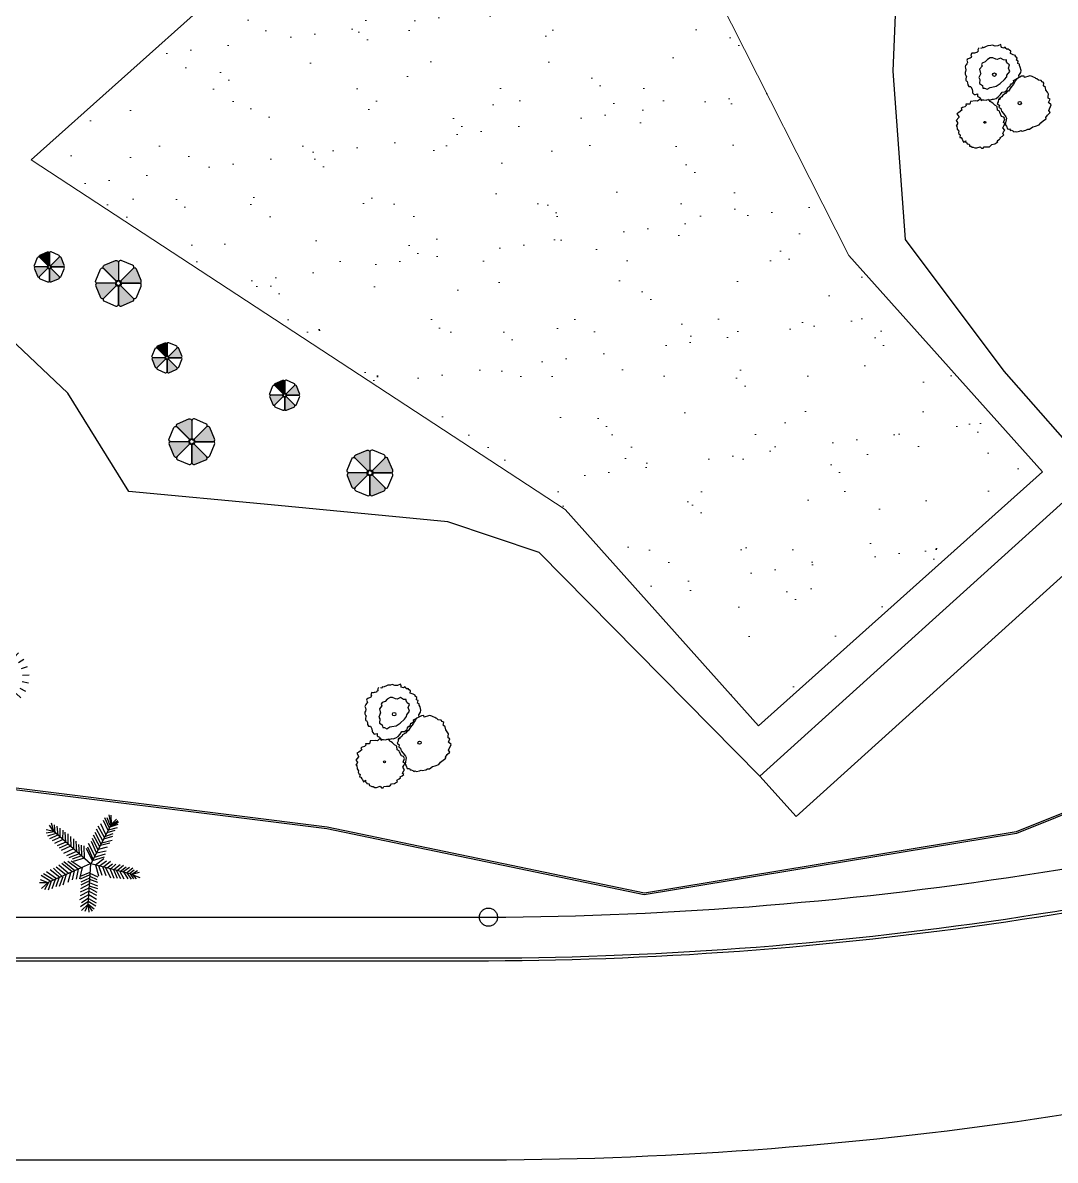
# Model space of a CAD drawing. Header units: millimetres. Extents: x 185 to 501, y 106 to 528.
# Drawn here: x 374.8 to 431.7, y 125.3 to 188 of the extents above; entities that cross this region are included whole.
import ezdxf

# ---------------------------------------------------------------- set-up
doc = ezdxf.new("R2010")
doc.units = ezdxf.units.MM
doc.linetypes.add('PHANTOM2', pattern=[31.75, 15.875, -3.175, 3.175, -3.175, 3.175, -3.175])
for name, color, linetype in [('aceras', 7, 'Continuous'), ('arboles', 84, 'Continuous'), ('cerca', 50, 'Continuous'), ('linprop', 7, 'PHANTOM2'), ('pavimento', 252, 'Continuous'), ('SITE_FURNISHINGS', 230, 'Continuous')]:
    doc.layers.add(name, color=color, linetype=linetype)
doc.layers.add('Paredes', color=141, linetype='Continuous', lineweight=9)
doc.styles.add('ATTR', font='romans.shx', dxfattribs={"width": 0.8, "height": 0.7})

# ---------------------------------------------------------------- blocks, each defined once
blk = doc.blocks.new('CLUMP1')
for p, q in [((711.55, 2187.775), (620.75, 2345.025)), ((885.4, 2257.375), (837.825, 2434.925)), ((1070.75, 2465.6), (1070.75, 2285.6)), ((1256.1, 2257.375), (1303.7, 2434.925)), ((1429.95, 2187.775), (1520.75, 2345.025)), ((448.45, 1924.875), (291.325, 2015.6)), ((562.975, 2073.4), (434.35, 2202)), ((1578.55, 2073.4), (1707.15, 2202)), ((1693.05, 1924.875), (1850.175, 2015.6)), ((374.4, 1752.2), (201.425, 1798.55)), ((1767.1, 1752.2), (1940.075, 1798.55)), ((-577.925, 1027.55), (-729.25, 1289.65)), ((-288.2, 1143.575), (-367.475, 1439.5)), ((20.75, 1490.6), (20.75, 1190.6)), ((170.75, 1565.6), (350.75, 1565.6)), ((329.7, 1143.575), (408.975, 1439.5)), ((619.425, 1027.55), (770.75, 1289.65)), ((1767.1, 1379.025), (1940.075, 1332.675)), ((1970.75, 1565.6), (1790.75, 1565.6)), ((-2708.2, 820.15), (-2829.25, 1029.825)), ((-2476.4, 912.975), (-2539.825, 1149.725)), ((-2229.25, 1190.6), (-2229.25, 950.6)), ((-1982.1, 912.975), (-1918.65, 1149.725)), ((-1750.3, 820.15), (-1629.25, 1029.825)), ((-825.575, 836.925), (-1039.9, 1051.275)), ((867.075, 836.925), (1081.4, 1051.275)), ((1578.55, 1057.825), (1707.15, 929.2)), ((1693.05, 1206.325), (1850.175, 1115.6)), ((-2906.3, 667.65), (-3077.775, 839.125)), ((-1552.2, 667.65), (-1380.725, 839.125)), ((-1016.4, 589.4), (-1278.3, 740.6)), ((1057.9, 589.4), (1319.8, 740.6)), ((1429.95, 943.45), (1520.75, 786.175)), ((-3058.975, 469.65), (-3268.475, 590.6)), ((-1139.825, 301.575), (-1428.125, 378.825)), ((1181.325, 301.575), (1469.625, 378.825)), ((-3157.725, 239.375), (-3388.35, 301.175)), ((-3429.25, -9.4), (-3189.25, -9.4)), ((-3157.725, -258.175), (-3388.35, -319.975)), ((-1479.25, -9.4), (-1179.25, -9.4)), ((1520.75, -9.4), (1220.75, -9.4)), ((-3058.975, -488.45), (-3268.475, -609.4)), ((-1139.825, -320.375), (-1428.125, -397.625)), ((-1016.4, -608.2), (-1278.3, -759.4)), ((1057.9, -608.2), (1319.8, -759.4)), ((1181.325, -320.375), (1469.625, -397.625)), ((-2906.3, -686.45), (-3077.775, -857.925)), ((-2708.2, -838.95), (-2829.25, -1048.625)), ((-2476.4, -931.775), (-2539.825, -1168.5)), ((-1982.1, -931.775), (-1918.65, -1168.5)), ((-1750.3, -838.95), (-1629.25, -1048.625)), ((-1552.2, -686.45), (-1380.725, -857.925)), ((-825.575, -855.725), (-1039.9, -1070.05)), ((867.075, -855.725), (1081.4, -1070.05)), ((-2229.25, -1209.4), (-2229.25, -969.4)), ((-577.925, -1046.35), (-729.25, -1308.425)), ((-288.2, -1162.375), (-367.475, -1458.275)), ((20.75, -1509.4), (20.75, -1209.4)), ((329.7, -1162.375), (408.975, -1458.275)), ((619.425, -1046.35), (770.75, -1308.425))]:
    blk.add_line(p, q)
for points in [[(1058.3, 1571.25), (1046.85, 1541.9), (1086.9, 1556.575)], [(0, 0), (-19.075, -48.9), (47.675, -24.45)], [(-2245.85, -1.875), (-2261.1, -41), (-2207.725, -21.425)]]:
    blk.add_lwpolyline(points, close=True)
at = {"style": 'ATTR', "width": 0.8, "flags": 9}
blk.add_attdef('ESTCODE', (0, 0), '', height=108, dxfattribs=at)

msp = doc.modelspace()

# ---------------------------------------------------------------- hatches: boundary and pattern name
h = msp.add_hatch(color=256)
edge = h.paths.add_edge_path()
edge.add_arc((376.37, 174.576), 0.0448, 135, 270)
edge.add_line((376.37, 174.531), (377.02, 174.531))
edge.add_arc((377.02, 174.603), 0.0723, 270, 382.5)
edge.add_line((377.086, 174.631), (376.916, 175.043))
edge.add_arc((376.849, 175.016), 0.0723, 22.5, 135)
edge.add_line((376.798, 175.067), (376.339, 174.608))
edge = h.paths.add_edge_path()
edge.add_arc((376.307, 174.423), 0.0448, 45, 180)
edge.add_line((376.262, 174.423), (376.262, 173.773))
edge.add_arc((376.334, 173.773), 0.0723, 180, 292.5)
edge.add_line((376.362, 173.706), (376.774, 173.877))
edge.add_arc((376.747, 173.944), 0.0723, 292.5, 405)
edge.add_line((376.798, 173.995), (376.339, 174.454))
edge = h.paths.add_edge_path()
edge.add_arc((375.675, 174.046), 0.0723, 202.5, 315)
edge.add_line((375.726, 173.995), (376.185, 174.454))
edge.add_arc((376.154, 174.486), 0.0448, 315, 450)
edge.add_line((376.154, 174.531), (375.504, 174.531))
edge.add_arc((375.504, 174.459), 0.0723, 90, 202.5)
edge.add_line((375.438, 174.431), (375.608, 174.019))
for color, points in [(256, [(376.257, 175.289, 0.534511), (376.157, 175.355), (375.745, 175.185, 0.475071), (375.713, 175.077, -0.059116), (375.726, 175.067), (376.185, 174.608, -0.187719), (376.257, 174.639, 0.000562), (376.257, 174.639)]), (5, [(380.066, 174.781, 0.534511), (379.914, 174.883), (379.287, 174.623, 0.475071), (379.238, 174.46, -0.059116), (379.259, 174.444), (379.957, 173.746, -0.187719), (380.066, 173.794, 0.000562), (380.066, 173.794)]), (256, [(382.746, 170.28, 0.534511), (382.646, 170.347), (382.234, 170.176, 0.475071), (382.202, 170.069, -0.059116), (382.215, 170.058), (382.674, 169.599, -0.187719), (382.746, 169.631, 0.000562), (382.746, 169.631)]), (256, [(389.235, 168.218, 0.534511), (389.135, 168.285), (388.722, 168.114, 0.475071), (388.69, 168.007, -0.059116), (388.704, 167.996), (389.163, 167.537, -0.187719), (389.235, 167.568, 0.000562), (389.235, 167.568)]), (230, [(384.111, 166.046, 0.534511), (383.959, 166.148), (383.333, 165.888, 0.475071), (383.284, 165.725, -0.059116), (383.304, 165.709), (384.002, 165.011, -0.187719), (384.111, 165.059, 0.000562), (384.111, 165.059)]), (230, [(393.934, 164.329, 0.534511), (393.782, 164.431), (393.155, 164.171, 0.475071), (393.107, 164.008, -0.059116), (393.127, 163.992), (393.825, 163.294, -0.187719), (393.934, 163.342, 0.000562), (393.934, 163.342)])]:
    msp.add_hatch(color=color).paths.add_polyline_path(points)
h = msp.add_hatch(color=5)
edge = h.paths.add_edge_path()
edge.add_arc((380.238, 173.698), 0.0682, 135, 270)
edge.add_line((380.238, 173.629), (381.225, 173.629))
edge.add_arc((381.225, 173.739), 0.11, 270, 382.5)
edge.add_line((381.326, 173.781), (381.067, 174.408))
edge.add_arc((380.965, 174.366), 0.11, 22.5, 135)
edge.add_line((380.887, 174.444), (380.189, 173.746))
edge = h.paths.add_edge_path()
edge.add_arc((380.141, 173.465), 0.0682, 45, 180)
edge.add_line((380.073, 173.465), (380.073, 172.478))
edge.add_arc((380.183, 172.478), 0.11, 180, 292.5)
edge.add_line((380.225, 172.376), (380.852, 172.636))
edge.add_arc((380.81, 172.737), 0.11, 292.5, 405)
edge.add_line((380.887, 172.815), (380.189, 173.513))
edge = h.paths.add_edge_path()
edge.add_arc((379.181, 172.893), 0.11, 202.5, 315)
edge.add_line((379.259, 172.815), (379.957, 173.513))
edge.add_arc((379.909, 173.561), 0.0682, 315, 450)
edge.add_line((379.909, 173.629), (378.921, 173.629))
edge.add_arc((378.921, 173.52), 0.11, 90, 202.5)
edge.add_line((378.82, 173.477), (379.079, 172.851))
h = msp.add_hatch(color=256)
edge = h.paths.add_edge_path()
edge.add_arc((382.859, 169.567), 0.0448, 135, 270)
edge.add_line((382.859, 169.523), (383.508, 169.523))
edge.add_arc((383.508, 169.595), 0.0723, 270, 382.5)
edge.add_line((383.575, 169.623), (383.404, 170.035))
edge.add_arc((383.338, 170.007), 0.0723, 22.5, 135)
edge.add_line((383.286, 170.058), (382.827, 169.599))
edge = h.paths.add_edge_path()
edge.add_arc((382.796, 169.414), 0.0448, 45, 180)
edge.add_line((382.751, 169.414), (382.751, 168.765))
edge.add_arc((382.823, 168.765), 0.0723, 180, 292.5)
edge.add_line((382.851, 168.698), (383.263, 168.869))
edge.add_arc((383.235, 168.936), 0.0723, 292.5, 405)
edge.add_line((383.286, 168.987), (382.827, 169.446))
edge = h.paths.add_edge_path()
edge.add_arc((382.164, 169.038), 0.0723, 202.5, 315)
edge.add_line((382.215, 168.987), (382.674, 169.446))
edge.add_arc((382.642, 169.478), 0.0448, 315, 450)
edge.add_line((382.642, 169.523), (381.993, 169.523))
edge.add_arc((381.993, 169.45), 0.0723, 90, 202.5)
edge.add_line((381.926, 169.423), (382.097, 169.01))
h = msp.add_hatch(color=256)
edge = h.paths.add_edge_path()
edge.add_arc((389.348, 167.505), 0.0448, 135, 270)
edge.add_line((389.348, 167.46), (389.997, 167.46))
edge.add_arc((389.997, 167.533), 0.0723, 270, 382.5)
edge.add_line((390.064, 167.56), (389.893, 167.973))
edge.add_arc((389.826, 167.945), 0.0723, 22.5, 135)
edge.add_line((389.775, 167.996), (389.316, 167.537))
edge = h.paths.add_edge_path()
edge.add_arc((389.284, 167.352), 0.0448, 45, 180)
edge.add_line((389.239, 167.352), (389.239, 166.703))
edge.add_arc((389.312, 166.703), 0.0723, 180, 292.5)
edge.add_line((389.339, 166.636), (389.752, 166.807))
edge.add_arc((389.724, 166.873), 0.0723, 292.5, 405)
edge.add_line((389.775, 166.924), (389.316, 167.384))
edge = h.paths.add_edge_path()
edge.add_arc((388.653, 166.976), 0.0723, 202.5, 315)
edge.add_line((388.704, 166.924), (389.163, 167.384))
edge.add_arc((389.131, 167.415), 0.0448, 315, 450)
edge.add_line((389.131, 167.46), (388.482, 167.46))
edge.add_arc((388.482, 167.388), 0.0723, 90, 202.5)
edge.add_line((388.415, 167.36), (388.586, 166.948))
h = msp.add_hatch(color=230)
edge = h.paths.add_edge_path()
edge.add_arc((384.283, 164.963), 0.0682, 135, 270)
edge.add_line((384.283, 164.894), (385.27, 164.894))
edge.add_arc((385.27, 165.004), 0.11, 270, 382.5)
edge.add_line((385.372, 165.046), (385.112, 165.673))
edge.add_arc((385.011, 165.631), 0.11, 22.5, 135)
edge.add_line((384.933, 165.709), (384.235, 165.011))
edge = h.paths.add_edge_path()
edge.add_arc((384.187, 164.73), 0.0682, 45, 180)
edge.add_line((384.118, 164.73), (384.118, 163.743))
edge.add_arc((384.228, 163.743), 0.11, 180, 292.5)
edge.add_line((384.27, 163.641), (384.897, 163.901))
edge.add_arc((384.855, 164.002), 0.11, 292.5, 405)
edge.add_line((384.933, 164.08), (384.235, 164.778))
edge = h.paths.add_edge_path()
edge.add_arc((383.226, 164.158), 0.11, 202.5, 315)
edge.add_line((383.304, 164.08), (384.002, 164.778))
edge.add_arc((383.954, 164.826), 0.0682, 315, 450)
edge.add_line((383.954, 164.894), (382.967, 164.894))
edge.add_arc((382.967, 164.785), 0.11, 90, 202.5)
edge.add_line((382.865, 164.742), (383.125, 164.116))
h = msp.add_hatch(color=230)
edge = h.paths.add_edge_path()
edge.add_arc((394.106, 163.246), 0.0682, 135, 270)
edge.add_line((394.106, 163.177), (395.093, 163.177))
edge.add_arc((395.093, 163.287), 0.11, 270, 382.5)
edge.add_line((395.195, 163.329), (394.935, 163.956))
edge.add_arc((394.833, 163.914), 0.11, 22.5, 135)
edge.add_line((394.756, 163.992), (394.058, 163.294))
edge = h.paths.add_edge_path()
edge.add_arc((394.009, 163.013), 0.0682, 45, 180)
edge.add_line((393.941, 163.013), (393.941, 162.026))
edge.add_arc((394.051, 162.026), 0.11, 180, 292.5)
edge.add_line((394.093, 161.924), (394.72, 162.184))
edge.add_arc((394.678, 162.285), 0.11, 292.5, 405)
edge.add_line((394.756, 162.363), (394.058, 163.061))
edge = h.paths.add_edge_path()
edge.add_arc((393.049, 162.441), 0.11, 202.5, 315)
edge.add_line((393.127, 162.363), (393.825, 163.061))
edge.add_arc((393.777, 163.109), 0.0682, 315, 450)
edge.add_line((393.777, 163.177), (392.79, 163.177))
edge.add_arc((392.79, 163.067), 0.11, 90, 202.5)
edge.add_line((392.688, 163.025), (392.948, 162.399))
at = {"layer": 'Paredes'}
h = msp.add_hatch(dxfattribs=at)
h.set_pattern_fill('AR-SAND', color=256, scale=0.1, style=0)
h.set_pattern_definition([(37.5, (-1937.9465, 84.6386), (-0.160003, 4.8941324), [0, -3.8608, 0, -4.318, 0, -4.1275]), (7.5, (-1937.9465, 84.6386), (4.495233, 7.168251), [0, -2.0828, 0, -3.4798, 0, -1.3335]), (327.5, (-1941.0707, 84.6386), (7.909924, 0.014372), [0, -1.27, 0, -4.572, 0, -5.969]), (317.5, (-1941.071, 84.6386), (7.635565, 2.229293), [0, -0.635, 0, -2.9972, 0, -3.429])])
h.paths.add_polyline_path([(404.703, 161.158), (415.372, 149.235), (431.021, 163.238), (420.352, 175.161), (404.451, 206.557), (375.26, 180.437)])

# ---------------------------------------------------------------- linework, layer by layer
at = {"layer": 'aceras'}
for p, q in [((415.435, 146.464), (433.879, 163.125)), ((417.446, 144.238), (435.89, 160.899)), ((417.446, 144.238), (435.89, 160.899)), ((415.435, 146.464), (417.446, 144.238))]:
    msp.add_line(p, q, dxfattribs=at)
for points in [[(359.006, 138.686), (400.473, 138.686, 0.077072), (460.859, 148.303), (388.599, 311.752)], [(359.006, 138.686), (400.473, 138.686, 0.077072), (460.859, 148.303), (388.599, 311.752)], [(361.939, 136.286), (400.476, 136.286, 0.073569), (458.689, 145.14, 0.515025), (461.377, 151.212), (391.564, 309.126)], [(361.939, 136.286), (400.476, 136.286, 0.073569), (458.689, 145.14, 0.515025), (461.377, 151.212), (391.564, 309.126)], [(361.944, 136.436), (400.476, 136.436, 0.073578), (458.652, 145.286, 0.516303), (461.244, 151.143), (391.432, 309.053)], [(361.944, 136.436), (400.476, 136.436, 0.073578), (458.652, 145.286, 0.516303), (461.244, 151.143), (391.432, 309.053)], [(501.237, 151.013, -0.042008), (461.917, 134.625, -0.073596), (400.498, 125.286), (353.621, 125.286)], [(501.237, 151.013, -0.042008), (461.917, 134.625, -0.073596), (400.498, 125.286), (353.621, 125.286)]]:
    msp.add_lwpolyline(points, format="xyb", dxfattribs=at)
at = {"layer": 'arboles', "linetype": 'Continuous'}
for p, q in [((427.115, 186.298), (427.081, 186.195)), ((427.129, 186.321), (427.115, 186.298)), ((427.212, 186.313), (427.129, 186.321)), ((427.274, 186.321), (427.212, 186.313)), ((427.329, 186.328), (427.274, 186.321)), ((427.391, 186.343), (427.329, 186.328)), ((427.405, 186.358), (427.391, 186.343)), ((427.481, 186.432), (427.405, 186.358)), ((427.488, 186.565), (427.46, 186.499)), ((427.46, 186.499), (427.481, 186.432)), ((427.529, 186.61), (427.488, 186.565)), ((427.688, 186.565), (427.626, 186.595)), ((427.626, 186.595), (427.626, 186.595)), ((427.716, 186.647), (427.688, 186.565)), ((427.771, 186.617), (427.716, 186.647)), ((427.916, 186.684), (427.771, 186.617)), ((428.019, 186.728), (427.916, 186.684)), ((428.178, 186.736), (428.019, 186.728)), ((428.267, 186.765), (428.178, 186.736)), ((428.412, 186.706), (428.267, 186.765)), ((428.564, 186.714), (428.412, 186.706)), ((428.723, 186.788), (428.564, 186.714)), ((428.75, 186.691), (428.723, 186.788)), ((428.764, 186.625), (428.75, 186.691)), ((428.888, 186.595), (428.764, 186.625)), ((428.971, 186.639), (428.888, 186.595)), ((429.019, 186.573), (428.971, 186.639)), ((429.081, 186.521), (429.019, 186.573)), ((429.137, 186.55), (429.081, 186.521)), ((429.206, 186.484), (429.137, 186.55)), ((429.281, 186.424), (429.206, 186.484)), ((429.254, 186.298), (429.281, 186.424)), ((429.413, 186.232), (429.254, 186.298)), ((426.784, 185.631), (426.764, 185.557)), ((426.819, 185.668), (426.784, 185.631)), ((426.846, 185.72), (426.819, 185.668)), ((426.874, 185.965), (426.846, 185.913)), ((426.846, 185.913), (426.867, 185.876)), ((426.895, 185.794), (426.846, 185.72)), ((426.867, 185.876), (426.895, 185.794)), ((426.922, 186.002), (426.874, 185.965)), ((427.046, 186.046), (426.922, 186.002)), ((427.088, 186.076), (427.046, 186.046)), ((427.081, 186.195), (427.115, 186.143)), ((427.115, 186.143), (427.088, 186.076)), ((427.706, 185.771), (427.66, 185.693)), ((427.66, 185.693), (427.697, 185.595)), ((427.87, 185.84), (427.706, 185.771)), ((427.988, 185.957), (427.87, 185.84)), ((428.143, 186.055), (427.988, 185.957)), ((428.28, 186.055), (428.143, 186.055)), ((428.444, 185.977), (428.28, 186.055)), ((428.535, 185.967), (428.444, 185.977)), ((428.717, 186.045), (428.535, 185.967)), ((428.881, 185.947), (428.717, 186.045)), ((428.963, 185.937), (428.881, 185.947)), ((429.036, 185.947), (428.963, 185.937)), ((429.091, 185.751), (429.027, 185.879)), ((429.045, 185.82), (429.036, 185.947)), ((429.209, 185.673), (429.091, 185.751)), ((429.145, 185.497), (429.209, 185.673)), ((429.53, 186.187), (429.413, 186.232)), ((429.53, 186.12), (429.53, 186.187)), ((429.62, 186.054), (429.53, 186.12)), ((429.599, 185.92), (429.62, 186.054)), ((429.689, 185.883), (429.599, 185.92)), ((429.661, 185.75), (429.689, 185.883)), ((429.751, 185.713), (429.661, 185.75)), ((429.751, 185.631), (429.751, 185.713)), ((429.799, 185.535), (429.751, 185.631)), ((426.764, 185.246), (426.757, 185.157)), ((426.757, 185.157), (426.798, 185.075)), ((426.764, 185.557), (426.784, 185.49)), ((426.784, 185.305), (426.764, 185.246)), ((426.784, 185.49), (426.805, 185.394)), ((426.805, 185.394), (426.784, 185.305)), ((426.812, 184.993), (426.791, 184.905)), ((426.798, 185.075), (426.826, 185.045)), ((426.826, 185.045), (426.812, 184.993)), ((427.624, 185.203), (427.524, 184.978)), ((427.697, 185.595), (427.56, 185.428)), ((427.56, 185.428), (427.597, 185.272)), ((427.597, 185.272), (427.624, 185.203)), ((428.936, 184.861), (429.054, 185.007)), ((429.054, 185.007), (429.063, 185.105)), ((429.063, 185.105), (429.218, 185.301)), ((429.218, 185.301), (429.145, 185.497)), ((429.551, 184.882), (429.744, 184.986)), ((429.875, 185.045), (429.654, 184.927)), ((429.73, 185.09), (429.826, 185.246)), ((429.744, 184.986), (429.73, 185.09)), ((429.847, 185.357), (429.799, 185.535)), ((429.826, 185.246), (429.847, 185.357)), ((430.006, 185.053), (429.875, 185.045)), ((430.033, 184.971), (430.006, 185.053)), ((430.268, 185.038), (430.033, 184.971)), ((430.33, 185.068), (430.268, 185.038)), ((430.392, 185.038), (430.33, 185.068)), ((430.454, 185.023), (430.392, 185.038)), ((430.53, 184.986), (430.454, 185.023)), ((430.62, 184.956), (430.53, 184.986)), ((426.791, 184.905), (426.798, 184.83)), ((426.798, 184.83), (426.819, 184.786)), ((426.819, 184.786), (426.846, 184.778)), ((426.846, 184.778), (426.867, 184.749)), ((426.867, 184.749), (426.895, 184.682)), ((426.895, 184.682), (426.908, 184.563)), ((426.908, 184.563), (426.964, 184.482)), ((426.964, 184.482), (427.053, 184.482)), ((427.053, 184.482), (427.074, 184.467)), ((427.074, 184.467), (427.15, 184.326)), ((427.524, 184.978), (427.578, 184.87)), ((427.578, 184.87), (427.56, 184.635)), ((427.56, 184.635), (427.715, 184.537)), ((427.715, 184.537), (427.742, 184.391)), ((427.742, 184.391), (427.833, 184.391)), ((427.833, 184.391), (427.97, 184.322)), ((427.97, 184.322), (428.134, 184.43)), ((428.134, 184.43), (428.234, 184.449)), ((428.234, 184.449), (428.48, 184.498)), ((428.48, 184.498), (428.699, 184.645)), ((428.699, 184.645), (428.936, 184.861)), ((429.081, 184.289), (429.102, 184.378)), ((429.102, 184.378), (429.178, 184.467)), ((429.275, 184.415), (429.15, 184.222)), ((429.178, 184.467), (429.233, 184.482)), ((429.233, 184.482), (429.268, 184.571)), ((429.268, 184.571), (429.295, 184.63)), ((429.419, 184.601), (429.275, 184.415)), ((429.295, 184.63), (429.337, 184.63)), ((429.337, 184.63), (429.454, 184.734)), ((429.495, 184.727), (429.419, 184.601)), ((429.433, 184.816), (429.551, 184.882)), ((429.454, 184.734), (429.433, 184.816)), ((429.523, 184.793), (429.495, 184.727)), ((429.613, 184.905), (429.523, 184.793)), ((429.654, 184.927), (429.613, 184.905)), ((430.661, 184.912), (430.62, 184.956)), ((430.716, 184.897), (430.661, 184.912)), ((430.799, 184.823), (430.716, 184.897)), ((430.958, 184.801), (430.799, 184.823)), ((431.013, 184.727), (430.958, 184.801)), ((431.054, 184.712), (431.013, 184.727)), ((431.103, 184.667), (431.054, 184.712)), ((431.082, 184.519), (431.103, 184.667)), ((431.192, 184.43), (431.082, 184.519)), ((431.213, 184.267), (431.192, 184.43)), ((427.15, 184.326), (427.157, 184.193)), ((427.157, 184.193), (427.171, 184.133)), ((427.171, 184.133), (427.26, 184.037)), ((427.26, 184.037), (427.336, 184.044)), ((427.336, 184.044), (427.433, 184.067)), ((427.433, 184.067), (427.433, 183.941)), ((427.433, 183.941), (427.488, 183.904)), ((427.488, 183.904), (427.571, 183.866)), ((427.584, 183.792), (427.509, 183.726)), ((427.571, 183.866), (427.653, 183.703)), ((427.667, 183.74), (427.584, 183.792)), ((427.653, 183.703), (427.716, 183.74)), ((427.716, 183.74), (427.791, 183.74)), ((427.791, 183.74), (427.916, 183.718)), ((427.916, 183.718), (427.991, 183.755)), ((427.991, 183.755), (428.081, 183.733)), ((428.136, 183.644), (428.054, 183.778)), ((428.081, 183.733), (428.261, 183.785)), ((428.261, 183.785), (428.323, 183.77)), ((428.323, 183.77), (428.467, 183.822)), ((428.467, 183.822), (428.585, 183.904)), ((428.585, 183.904), (428.702, 184.03)), ((428.592, 183.77), (428.585, 183.637)), ((428.702, 183.822), (428.592, 183.77)), ((428.681, 183.829), (428.619, 183.755)), ((428.619, 183.755), (428.702, 183.822)), ((428.792, 183.911), (428.681, 183.829)), ((428.702, 184.03), (428.799, 184.17)), ((428.84, 183.993), (428.792, 183.911)), ((428.799, 184.17), (428.943, 184.185)), ((428.992, 184.089), (428.84, 183.993)), ((428.943, 184.185), (429.081, 184.289)), ((429.102, 184.222), (428.992, 184.089)), ((429.15, 184.222), (429.102, 184.222)), ((431.296, 184.156), (431.213, 184.267)), ((431.365, 184.059), (431.296, 184.156)), ((431.344, 183.926), (431.365, 184.059)), ((431.344, 183.837), (431.344, 183.926)), ((431.448, 183.778), (431.344, 183.837)), ((431.365, 183.6), (431.448, 183.778)), ((426.584, 183.177), (426.419, 183.036)), ((426.612, 183.318), (426.543, 183.273)), ((426.543, 183.273), (426.584, 183.177)), ((426.736, 183.355), (426.612, 183.318)), ((426.812, 183.422), (426.736, 183.355)), ((426.853, 183.503), (426.798, 183.496)), ((426.798, 183.496), (426.812, 183.422)), ((426.929, 183.496), (426.853, 183.503)), ((427.012, 183.503), (426.929, 183.496)), ((427.053, 183.659), (427.012, 183.503)), ((427.336, 183.681), (427.053, 183.659)), ((427.446, 183.666), (427.336, 183.681)), ((427.509, 183.726), (427.446, 183.666)), ((428.198, 183.614), (428.136, 183.644)), ((428.288, 183.563), (428.198, 183.614)), ((428.392, 183.451), (428.288, 183.563)), ((428.523, 183.37), (428.392, 183.451)), ((428.543, 183.17), (428.523, 183.37)), ((428.585, 183.637), (428.53, 183.533)), ((428.53, 183.533), (428.654, 183.436)), ((428.647, 183.118), (428.543, 183.17)), ((428.654, 183.436), (428.626, 183.34)), ((428.626, 183.34), (428.723, 183.259)), ((428.668, 183.036), (428.647, 183.118)), ((428.723, 183.259), (428.757, 183.11)), ((428.757, 183.11), (428.874, 182.984)), ((431.51, 183.466), (431.365, 183.6)), ((431.372, 183.155), (431.51, 183.466)), ((431.448, 183.036), (431.372, 183.155)), ((426.412, 182.777), (426.26, 182.599)), ((426.26, 182.599), (426.343, 182.487)), ((426.419, 183.036), (426.308, 182.977)), ((426.308, 182.977), (426.412, 182.821)), ((426.343, 182.487), (426.336, 182.428)), ((426.412, 182.821), (426.412, 182.777)), ((428.771, 182.828), (428.668, 183.036)), ((428.888, 182.791), (428.771, 182.828)), ((428.868, 182.487), (428.95, 182.695)), ((428.964, 182.413), (428.868, 182.487)), ((428.874, 182.984), (429.006, 182.814)), ((428.95, 182.695), (428.888, 182.791)), ((429.04, 182.74), (428.971, 182.376)), ((429.006, 182.814), (429.04, 182.74)), ((430.834, 182.361), (430.93, 182.48)), ((430.93, 182.48), (431.082, 182.606)), ((431.082, 182.606), (431.22, 182.702)), ((431.206, 182.769), (431.303, 182.903)), ((431.22, 182.702), (431.206, 182.769)), ((431.303, 182.903), (431.448, 183.036)), ((426.336, 182.428), (426.267, 182.317)), ((426.267, 182.317), (426.308, 182.309)), ((426.308, 182.309), (426.329, 182.117)), ((426.329, 182.117), (426.412, 182.013)), ((426.412, 182.013), (426.391, 181.946)), ((426.391, 181.946), (426.419, 181.857)), ((426.419, 181.857), (426.494, 181.813)), ((428.84, 181.872), (428.902, 182.02)), ((428.902, 181.805), (428.84, 181.872)), ((428.847, 182.206), (428.902, 182.309)), ((428.95, 182.065), (428.847, 182.206)), ((428.902, 182.309), (428.964, 182.413)), ((428.902, 182.02), (428.95, 182.065)), ((428.971, 182.376), (429.04, 182.287)), ((429.04, 182.287), (429.088, 182.146)), ((429.088, 182.146), (429.15, 182.132)), ((429.15, 182.132), (429.213, 182.139)), ((429.213, 182.139), (429.261, 182.057)), ((429.261, 182.057), (429.309, 182.065)), ((429.309, 182.065), (429.399, 182.028)), ((429.399, 182.028), (429.454, 181.976)), ((429.454, 181.976), (429.516, 182.005)), ((429.516, 182.005), (429.606, 181.976)), ((429.606, 181.976), (429.764, 182.013)), ((429.764, 182.013), (429.854, 182.05)), ((429.854, 182.05), (429.909, 182.02)), ((429.909, 182.02), (430.109, 182.065)), ((430.109, 182.065), (430.213, 182.124)), ((430.213, 182.124), (430.316, 182.124)), ((430.316, 182.124), (430.489, 182.258)), ((430.489, 182.258), (430.64, 182.287)), ((430.64, 182.287), (430.834, 182.361)), ((426.494, 181.813), (426.467, 181.672)), ((426.467, 181.672), (426.543, 181.664)), ((426.543, 181.664), (426.591, 181.568)), ((426.591, 181.568), (426.619, 181.531)), ((426.619, 181.531), (426.674, 181.405)), ((426.674, 181.405), (426.715, 181.42)), ((426.715, 181.42), (426.791, 181.486)), ((426.791, 181.486), (426.784, 181.405)), ((426.784, 181.405), (426.853, 181.368)), ((426.853, 181.368), (426.874, 181.309)), ((426.874, 181.309), (426.984, 181.294)), ((426.984, 181.294), (426.998, 181.242)), ((426.998, 181.242), (427.005, 181.197)), ((428.102, 181.16), (428.178, 181.227)), ((428.178, 181.227), (428.226, 181.286)), ((428.226, 181.286), (428.398, 181.309)), ((428.398, 181.309), (428.564, 181.42)), ((428.523, 181.486), (428.654, 181.575)), ((428.564, 181.42), (428.523, 181.486)), ((428.654, 181.575), (428.716, 181.627)), ((428.695, 181.672), (428.812, 181.739)), ((428.716, 181.627), (428.695, 181.672)), ((428.812, 181.739), (428.902, 181.805)), ((427.005, 181.197), (427.067, 181.19)), ((427.067, 181.19), (427.143, 181.138)), ((427.143, 181.138), (427.205, 181.138)), ((427.205, 181.138), (427.302, 181.101)), ((427.302, 181.101), (427.398, 181.101)), ((427.398, 181.101), (427.591, 181.16)), ((427.591, 181.16), (427.667, 181.079)), ((427.667, 181.079), (427.757, 181.079)), ((427.757, 181.079), (427.805, 181.153)), ((427.805, 181.153), (427.95, 181.16)), ((427.95, 181.16), (428.102, 181.16)), ((394.385, 151.174), (394.309, 151.1)), ((394.391, 151.307), (394.364, 151.241)), ((394.364, 151.241), (394.385, 151.174)), ((394.433, 151.352), (394.391, 151.307)), ((394.592, 151.307), (394.529, 151.337)), ((394.529, 151.337), (394.529, 151.337)), ((394.619, 151.389), (394.592, 151.307)), ((394.674, 151.359), (394.619, 151.389)), ((394.819, 151.426), (394.674, 151.359)), ((394.923, 151.471), (394.819, 151.426)), ((395.081, 151.478), (394.923, 151.471)), ((395.171, 151.508), (395.081, 151.478)), ((395.316, 151.448), (395.171, 151.508)), ((395.468, 151.456), (395.316, 151.448)), ((395.626, 151.53), (395.468, 151.456)), ((395.654, 151.434), (395.626, 151.53)), ((395.668, 151.367), (395.654, 151.434)), ((395.792, 151.337), (395.668, 151.367)), ((395.875, 151.382), (395.792, 151.337)), ((395.923, 151.315), (395.875, 151.382)), ((395.985, 151.263), (395.923, 151.315)), ((396.04, 151.293), (395.985, 151.263)), ((396.109, 151.226), (396.04, 151.293)), ((396.185, 151.167), (396.109, 151.226)), ((396.157, 151.041), (396.185, 151.167)), ((393.777, 150.707), (393.75, 150.655)), ((393.75, 150.655), (393.771, 150.618)), ((393.798, 150.536), (393.75, 150.462)), ((393.771, 150.618), (393.798, 150.536)), ((393.826, 150.744), (393.777, 150.707)), ((393.95, 150.788), (393.826, 150.744)), ((393.991, 150.818), (393.95, 150.788)), ((394.019, 151.041), (393.984, 150.937)), ((393.984, 150.937), (394.019, 150.885)), ((394.019, 150.885), (393.991, 150.818)), ((394.033, 151.063), (394.019, 151.041)), ((394.116, 151.055), (394.033, 151.063)), ((394.178, 151.063), (394.116, 151.055)), ((394.233, 151.07), (394.178, 151.063)), ((394.295, 151.085), (394.233, 151.07)), ((394.309, 151.1), (394.295, 151.085)), ((394.609, 150.513), (394.564, 150.435)), ((394.773, 150.582), (394.609, 150.513)), ((394.892, 150.699), (394.773, 150.582)), ((395.047, 150.797), (394.892, 150.699)), ((395.183, 150.797), (395.047, 150.797)), ((395.347, 150.719), (395.183, 150.797)), ((395.438, 150.709), (395.347, 150.719)), ((395.621, 150.787), (395.438, 150.709)), ((395.785, 150.689), (395.621, 150.787)), ((395.867, 150.68), (395.785, 150.689)), ((395.939, 150.689), (395.867, 150.68)), ((395.994, 150.494), (395.93, 150.621)), ((395.949, 150.562), (395.939, 150.689)), ((396.316, 150.974), (396.157, 151.041)), ((396.433, 150.929), (396.316, 150.974)), ((396.433, 150.863), (396.433, 150.929)), ((396.523, 150.796), (396.433, 150.863)), ((396.502, 150.662), (396.523, 150.796)), ((396.592, 150.625), (396.502, 150.662)), ((396.564, 150.492), (396.592, 150.625)), ((393.667, 149.988), (393.66, 149.899)), ((393.66, 149.899), (393.702, 149.817)), ((393.688, 150.373), (393.667, 150.299)), ((393.667, 150.299), (393.688, 150.232)), ((393.688, 150.047), (393.667, 149.988)), ((393.722, 150.41), (393.688, 150.373)), ((393.688, 150.232), (393.709, 150.136)), ((393.709, 150.136), (393.688, 150.047)), ((393.75, 150.462), (393.722, 150.41)), ((394.528, 149.945), (394.427, 149.72)), ((394.6, 150.337), (394.464, 150.171)), ((394.464, 150.171), (394.5, 150.014)), ((394.5, 150.014), (394.528, 149.945)), ((394.564, 150.435), (394.6, 150.337)), ((395.967, 149.847), (396.122, 150.043)), ((396.112, 150.415), (395.994, 150.494)), ((396.049, 150.239), (396.112, 150.415)), ((396.122, 150.043), (396.049, 150.239)), ((396.654, 150.455), (396.564, 150.492)), ((396.633, 149.832), (396.73, 149.988)), ((396.654, 150.373), (396.654, 150.455)), ((396.702, 150.277), (396.654, 150.373)), ((396.751, 150.099), (396.702, 150.277)), ((396.73, 149.988), (396.751, 150.099)), ((393.715, 149.736), (393.695, 149.647)), ((393.695, 149.647), (393.702, 149.573)), ((393.702, 149.817), (393.729, 149.788)), ((393.702, 149.573), (393.722, 149.528)), ((393.729, 149.788), (393.715, 149.736)), ((393.722, 149.528), (393.75, 149.521)), ((393.75, 149.521), (393.771, 149.491)), ((393.771, 149.491), (393.798, 149.424)), ((393.798, 149.424), (393.812, 149.306)), ((393.812, 149.306), (393.867, 149.224)), ((394.427, 149.72), (394.482, 149.613)), ((394.482, 149.613), (394.464, 149.378)), ((394.464, 149.378), (394.619, 149.28)), ((394.619, 149.28), (394.646, 149.133)), ((395.384, 149.24), (395.602, 149.387)), ((395.602, 149.387), (395.839, 149.603)), ((395.839, 149.603), (395.958, 149.75)), ((395.958, 149.75), (395.967, 149.847)), ((396.137, 149.224), (396.171, 149.313)), ((396.171, 149.313), (396.199, 149.372)), ((396.323, 149.343), (396.178, 149.157)), ((396.199, 149.372), (396.24, 149.372)), ((396.24, 149.372), (396.358, 149.476)), ((396.399, 149.469), (396.323, 149.343)), ((396.337, 149.558), (396.454, 149.624)), ((396.358, 149.476), (396.337, 149.558)), ((396.427, 149.535), (396.399, 149.469)), ((396.516, 149.647), (396.427, 149.535)), ((396.454, 149.624), (396.647, 149.728)), ((396.558, 149.669), (396.516, 149.647)), ((396.778, 149.788), (396.558, 149.669)), ((396.647, 149.728), (396.633, 149.832)), ((396.909, 149.795), (396.778, 149.788)), ((396.937, 149.713), (396.909, 149.795)), ((397.172, 149.78), (396.937, 149.713)), ((397.234, 149.81), (397.172, 149.78)), ((397.296, 149.78), (397.234, 149.81)), ((397.358, 149.765), (397.296, 149.78)), ((397.434, 149.728), (397.358, 149.765)), ((397.523, 149.699), (397.434, 149.728)), ((397.565, 149.654), (397.523, 149.699)), ((397.62, 149.639), (397.565, 149.654)), ((397.703, 149.565), (397.62, 149.639)), ((397.861, 149.543), (397.703, 149.565)), ((397.917, 149.469), (397.861, 149.543)), ((397.958, 149.454), (397.917, 149.469)), ((398.006, 149.409), (397.958, 149.454)), ((397.986, 149.261), (398.006, 149.409)), ((398.096, 149.172), (397.986, 149.261)), ((393.867, 149.224), (393.957, 149.224)), ((393.957, 149.224), (393.978, 149.209)), ((393.978, 149.209), (394.053, 149.068)), ((394.053, 149.068), (394.06, 148.935)), ((394.06, 148.935), (394.074, 148.876)), ((394.074, 148.876), (394.164, 148.779)), ((394.164, 148.779), (394.24, 148.787)), ((394.24, 148.787), (394.336, 148.809)), ((394.336, 148.809), (394.336, 148.683)), ((394.336, 148.683), (394.391, 148.646)), ((394.391, 148.646), (394.474, 148.609)), ((394.646, 149.133), (394.737, 149.133)), ((394.737, 149.133), (394.874, 149.064)), ((394.874, 149.064), (395.038, 149.172)), ((395.038, 149.172), (395.138, 149.192)), ((395.138, 149.192), (395.384, 149.24)), ((395.371, 148.564), (395.488, 148.646)), ((395.488, 148.646), (395.606, 148.772)), ((395.695, 148.653), (395.585, 148.572)), ((395.606, 148.772), (395.702, 148.913)), ((395.744, 148.735), (395.695, 148.653)), ((395.702, 148.913), (395.847, 148.927)), ((395.895, 148.831), (395.744, 148.735)), ((395.847, 148.927), (395.985, 149.031)), ((396.006, 148.965), (395.895, 148.831)), ((395.985, 149.031), (396.006, 149.12)), ((396.006, 149.12), (396.082, 149.209)), ((396.054, 148.965), (396.006, 148.965)), ((396.178, 149.157), (396.054, 148.965)), ((396.082, 149.209), (396.137, 149.224)), ((398.117, 149.009), (398.096, 149.172)), ((398.199, 148.898), (398.117, 149.009)), ((398.268, 148.801), (398.199, 148.898)), ((398.248, 148.668), (398.268, 148.801)), ((398.248, 148.579), (398.248, 148.668)), ((393.515, 148.06), (393.446, 148.016)), ((393.446, 148.016), (393.488, 147.919)), ((393.64, 148.097), (393.515, 148.06)), ((393.715, 148.164), (393.64, 148.097)), ((393.757, 148.245), (393.702, 148.238)), ((393.702, 148.238), (393.715, 148.164)), ((393.833, 148.238), (393.757, 148.245)), ((393.915, 148.245), (393.833, 148.238)), ((393.957, 148.401), (393.915, 148.245)), ((394.24, 148.423), (393.957, 148.401)), ((394.35, 148.408), (394.24, 148.423)), ((394.412, 148.468), (394.35, 148.408)), ((394.488, 148.535), (394.412, 148.468)), ((394.474, 148.609), (394.557, 148.446)), ((394.571, 148.483), (394.488, 148.535)), ((394.557, 148.446), (394.619, 148.483)), ((394.619, 148.483), (394.695, 148.483)), ((394.695, 148.483), (394.819, 148.46)), ((394.819, 148.46), (394.895, 148.497)), ((394.895, 148.497), (394.985, 148.475)), ((395.04, 148.386), (394.957, 148.52)), ((394.985, 148.475), (395.164, 148.527)), ((395.102, 148.357), (395.04, 148.386)), ((395.192, 148.305), (395.102, 148.357)), ((395.164, 148.527), (395.226, 148.512)), ((395.295, 148.193), (395.192, 148.305)), ((395.226, 148.512), (395.371, 148.564)), ((395.426, 148.112), (395.295, 148.193)), ((395.447, 147.912), (395.426, 148.112)), ((395.488, 148.379), (395.433, 148.275)), ((395.433, 148.275), (395.557, 148.179)), ((395.495, 148.512), (395.488, 148.379)), ((395.606, 148.564), (395.495, 148.512)), ((395.585, 148.572), (395.523, 148.497)), ((395.523, 148.497), (395.606, 148.564)), ((395.557, 148.179), (395.53, 148.082)), ((395.53, 148.082), (395.626, 148.001)), ((395.626, 148.001), (395.661, 147.852)), ((398.351, 148.52), (398.248, 148.579)), ((398.268, 148.342), (398.351, 148.52)), ((398.413, 148.208), (398.268, 148.342)), ((398.275, 147.897), (398.413, 148.208)), ((393.315, 147.519), (393.164, 147.341)), ((393.322, 147.778), (393.212, 147.719)), ((393.212, 147.719), (393.315, 147.563)), ((393.315, 147.563), (393.315, 147.519)), ((393.488, 147.919), (393.322, 147.778)), ((395.55, 147.86), (395.447, 147.912)), ((395.571, 147.778), (395.55, 147.86)), ((395.675, 147.571), (395.571, 147.778)), ((395.661, 147.852), (395.778, 147.726)), ((395.792, 147.534), (395.675, 147.571)), ((395.771, 147.23), (395.854, 147.437)), ((395.778, 147.726), (395.909, 147.556)), ((395.854, 147.437), (395.792, 147.534)), ((395.944, 147.482), (395.875, 147.118)), ((395.909, 147.556), (395.944, 147.482)), ((397.986, 147.348), (398.124, 147.445)), ((398.11, 147.511), (398.206, 147.645)), ((398.124, 147.445), (398.11, 147.511)), ((398.206, 147.645), (398.351, 147.778)), ((398.351, 147.778), (398.275, 147.897)), ((393.164, 147.341), (393.246, 147.23)), ((393.239, 147.17), (393.17, 147.059)), ((393.17, 147.059), (393.212, 147.052)), ((393.212, 147.052), (393.233, 146.859)), ((393.233, 146.859), (393.315, 146.755)), ((393.246, 147.23), (393.239, 147.17)), ((393.315, 146.755), (393.295, 146.688)), ((395.744, 146.614), (395.806, 146.763)), ((395.75, 146.948), (395.806, 147.052)), ((395.854, 146.807), (395.75, 146.948)), ((395.868, 147.155), (395.771, 147.23)), ((395.806, 147.052), (395.868, 147.155)), ((395.806, 146.763), (395.854, 146.807)), ((395.875, 147.118), (395.944, 147.029)), ((395.944, 147.029), (395.992, 146.889)), ((395.992, 146.889), (396.054, 146.874)), ((396.054, 146.874), (396.116, 146.881)), ((396.116, 146.881), (396.164, 146.8)), ((396.164, 146.8), (396.213, 146.807)), ((396.213, 146.807), (396.302, 146.77)), ((396.302, 146.77), (396.358, 146.718)), ((396.358, 146.718), (396.42, 146.748)), ((396.42, 146.748), (396.509, 146.718)), ((396.509, 146.718), (396.668, 146.755)), ((396.668, 146.755), (396.758, 146.792)), ((396.758, 146.792), (396.813, 146.763)), ((396.813, 146.763), (397.013, 146.807)), ((397.013, 146.807), (397.116, 146.866)), ((397.116, 146.866), (397.22, 146.866)), ((397.22, 146.866), (397.392, 147)), ((397.392, 147), (397.544, 147.029)), ((397.544, 147.029), (397.737, 147.104)), ((397.737, 147.104), (397.834, 147.222)), ((397.834, 147.222), (397.986, 147.348)), ((393.295, 146.688), (393.322, 146.599)), ((393.322, 146.599), (393.398, 146.555)), ((393.398, 146.555), (393.37, 146.414)), ((393.37, 146.414), (393.446, 146.407)), ((393.446, 146.407), (393.495, 146.31)), ((393.495, 146.31), (393.522, 146.273)), ((393.522, 146.273), (393.577, 146.147)), ((393.577, 146.147), (393.619, 146.162)), ((393.619, 146.162), (393.695, 146.229)), ((393.695, 146.229), (393.688, 146.147)), ((393.688, 146.147), (393.757, 146.11)), ((393.757, 146.11), (393.777, 146.051)), ((395.302, 146.051), (395.468, 146.162)), ((395.426, 146.229), (395.557, 146.318)), ((395.468, 146.162), (395.426, 146.229)), ((395.557, 146.318), (395.619, 146.37)), ((395.599, 146.414), (395.716, 146.481)), ((395.619, 146.37), (395.599, 146.414)), ((395.716, 146.481), (395.806, 146.547)), ((395.806, 146.547), (395.744, 146.614)), ((393.777, 146.051), (393.888, 146.036)), ((393.888, 146.036), (393.902, 145.984)), ((393.902, 145.984), (393.909, 145.94)), ((393.909, 145.94), (393.971, 145.932)), ((393.971, 145.932), (394.047, 145.88)), ((394.047, 145.88), (394.109, 145.88)), ((394.109, 145.88), (394.205, 145.843)), ((394.205, 145.843), (394.302, 145.843)), ((394.302, 145.843), (394.495, 145.902)), ((394.495, 145.902), (394.571, 145.821)), ((394.571, 145.821), (394.66, 145.821)), ((394.66, 145.821), (394.709, 145.895)), ((394.709, 145.895), (394.854, 145.902)), ((394.854, 145.902), (395.005, 145.902)), ((395.005, 145.902), (395.081, 145.969)), ((395.081, 145.969), (395.13, 146.028)), ((395.13, 146.028), (395.302, 146.051)), ((379.672, 143.794), (379.556, 144.328)), ((379.666, 143.824), (379.674, 144.301)), ((376.499, 143.42), (376.269, 143.764)), ((376.502, 143.409), (376.379, 143.87)), ((376.59, 143.332), (376.543, 143.784)), ((376.739, 143.201), (376.688, 143.697)), ((378.559, 141.643), (379.682, 143.813)), ((379.303, 143.081), (378.958, 143.709)), ((379.383, 143.234), (379.097, 143.836)), ((379.502, 143.464), (379.246, 144.009)), ((379.571, 143.598), (379.315, 144.162)), ((379.611, 143.742), (379.452, 144.165)), ((379.52, 143.499), (380.026, 143.63)), ((379.61, 143.673), (380.053, 143.805)), ((379.682, 143.813), (379.611, 143.742)), ((379.67, 143.764), (380.046, 144.017)), ((379.682, 143.813), (379.683, 144.047)), ((379.682, 143.813), (379.847, 143.937)), ((379.689, 143.818), (379.963, 144.083)), ((379.693, 143.698), (380.076, 143.934)), ((376.524, 143.39), (376.085, 143.313)), ((376.5, 143.416), (376.089, 143.508)), ((376.619, 143.306), (376.159, 143.15)), ((376.737, 143.203), (376.269, 143.012)), ((376.869, 143.087), (376.412, 142.896)), ((378.534, 141.626), (376.512, 143.4)), ((377, 142.972), (376.546, 142.738)), ((376.86, 143.095), (376.859, 143.595)), ((377.011, 142.963), (377.022, 143.488)), ((377.177, 142.817), (377.141, 143.376)), ((377.305, 142.704), (377.307, 143.273)), ((377.458, 142.571), (377.451, 143.136)), ((377.621, 142.427), (377.607, 143)), ((378.945, 142.388), (378.65, 143.023)), ((379.037, 142.565), (378.703, 143.206)), ((379.114, 142.714), (378.783, 143.353)), ((379.211, 142.901), (378.867, 143.544)), ((379.26, 142.997), (379.759, 143.153)), ((379.33, 143.132), (379.788, 143.298)), ((379.441, 143.347), (379.9, 143.478)), ((377.165, 142.827), (376.699, 142.619)), ((377.306, 142.704), (376.805, 142.484)), ((377.432, 142.593), (376.908, 142.352)), ((377.594, 142.451), (377.05, 142.197)), ((377.771, 142.296), (377.737, 142.877)), ((377.925, 142.161), (377.893, 142.698)), ((378.061, 142.042), (378.036, 142.658)), ((378.191, 141.927), (378.186, 142.618)), ((378.639, 141.797), (378.309, 142.467)), ((378.685, 141.886), (378.39, 142.546)), ((378.774, 142.073), (378.428, 142.75)), ((378.863, 142.229), (378.59, 142.866)), ((378.865, 142.234), (379.395, 142.344)), ((378.972, 142.441), (379.464, 142.569)), ((379.079, 142.647), (379.593, 142.776)), ((379.151, 142.787), (379.717, 142.935)), ((377.666, 141.247), (377.056, 141.743)), ((377.75, 142.314), (377.214, 142.064)), ((377.855, 141.331), (377.289, 141.751)), ((377.898, 142.184), (377.342, 141.96)), ((378.013, 141.402), (377.47, 141.778)), ((378.026, 142.072), (377.518, 141.885)), ((378.181, 141.937), (377.567, 141.761)), ((378.645, 141.809), (379.305, 142.01)), ((378.743, 141.998), (379.363, 142.168)), ((378.813, 141.568), (379.267, 141.918)), ((379.028, 141.513), (379.412, 141.788)), ((379.251, 141.456), (379.635, 141.77)), ((376.655, 140.794), (376.1, 141.189)), ((378.521, 141.629), (376.198, 140.589)), ((376.831, 140.872), (376.313, 141.287)), ((376.97, 140.935), (376.484, 141.393)), ((377.164, 141.022), (376.634, 141.449)), ((377.324, 141.093), (376.78, 141.559)), ((377.513, 141.178), (376.948, 141.645)), ((377.422, 141.137), (377.286, 140.592)), ((377.631, 141.231), (377.516, 140.735)), ((377.843, 141.326), (377.744, 140.774)), ((378.063, 141.424), (377.929, 140.793)), ((378.497, 141.14), (377.962, 140.924)), ((378.528, 141.621), (378.381, 139.353)), ((378.495, 141.108), (378.933, 140.915)), ((378.549, 141.636), (380.843, 141.05)), ((378.803, 141.571), (378.968, 140.964)), ((378.977, 141.527), (379.157, 141.006)), ((379.199, 141.47), (379.379, 140.989)), ((379.366, 141.427), (379.63, 140.854)), ((379.451, 141.405), (379.749, 141.629)), ((379.598, 141.368), (379.814, 140.832)), ((379.644, 141.356), (379.928, 141.605)), ((379.798, 141.317), (379.996, 140.835)), ((379.814, 141.313), (380.173, 141.591)), ((379.944, 141.28), (380.181, 140.824)), ((379.993, 141.267), (380.352, 141.549)), ((380.125, 141.233), (380.365, 140.795)), ((380.181, 141.219), (380.497, 141.452)), ((380.315, 141.185), (380.687, 141.448)), ((380.345, 141.177), (380.591, 140.802)), ((380.516, 141.134), (380.868, 141.399)), ((380.539, 141.128), (380.776, 140.776)), ((380.676, 141.093), (380.932, 141.297)), ((380.806, 141.06), (381.13, 141.26)), ((380.834, 141.052), (381.231, 141.175)), ((376.203, 140.582), (375.726, 140.571)), ((376.188, 140.585), (375.772, 140.742)), ((376.338, 140.652), (375.807, 140.987)), ((376.185, 140.581), (375.825, 140.268)), ((376.507, 140.727), (375.936, 141.08)), ((376.209, 140.594), (376, 140.196)), ((376.363, 140.663), (376.195, 140.18)), ((376.579, 140.76), (376.402, 140.243)), ((376.797, 140.899), (376.624, 140.349)), ((377, 140.906), (376.811, 140.372)), ((377.191, 141.034), (377.002, 140.445)), ((378.489, 141.019), (377.97, 140.787)), ((378.456, 140.507), (377.972, 140.251)), ((378.477, 140.832), (377.99, 140.624)), ((378.467, 140.685), (378.001, 140.452)), ((378.462, 140.606), (378.922, 140.422)), ((378.473, 140.779), (378.924, 140.623)), ((378.485, 140.951), (378.886, 140.771)), ((380.714, 141.083), (380.901, 140.799)), ((380.837, 141.052), (381.048, 140.803)), ((380.865, 141.019), (381.254, 140.879)), ((378.418, 139.915), (377.928, 139.634)), ((378.429, 140.092), (377.965, 139.864)), ((378.442, 140.291), (377.97, 140.057)), ((378.431, 140.124), (378.854, 139.898)), ((378.442, 139.929), (378.866, 139.681)), ((378.45, 140.422), (378.915, 140.261)), ((378.465, 140.303), (378.882, 140.065)), ((378.392, 139.526), (377.98, 139.258)), ((378.405, 139.713), (378.026, 139.47)), ((378.384, 139.393), (378.041, 139.054)), ((378.381, 139.346), (378.21, 139.004)), ((378.383, 139.375), (378.616, 139.018)), ((378.386, 139.419), (378.725, 139.148)), ((378.395, 139.565), (378.82, 139.31)), ((378.401, 139.347), (378.432, 138.957)), ((378.417, 139.721), (378.839, 139.469))]:
    msp.add_line(p, q, dxfattribs=at)
for centre, radius in [((428.371, 185.134), 0.0974), ((429.771, 183.563), 0.09), ((427.84, 182.502), 0.0532), ((395.274, 149.877), 0.0974), ((396.675, 148.305), 0.09), ((394.743, 147.244), 0.0532)]:
    msp.add_circle(centre, radius, dxfattribs=at)
at = {"layer": 'cerca'}
for points in [[(443.57, 169.621), (448.2, 159.999), (446.708, 150.162), (429.593, 143.302), (409.069, 139.911), (391.558, 143.552), (371.233, 146.089), (366.458, 140.849), (360.632, 142.722)], [(443.487, 169.564), (448.097, 159.983), (446.618, 150.234), (429.566, 143.399), (409.071, 140.013), (391.575, 143.65), (371.194, 146.195), (366.427, 140.964), (360.635, 142.826)]]:
    msp.add_lwpolyline(points, dxfattribs=at)
at = {"layer": 'linprop'}
msp.add_circle((400.473, 138.686), 0.5, dxfattribs=at)
msp.add_circle((400.473, 138.686), 0.5, dxfattribs=at)
at = {"layer": 'Paredes'}
for p, q in [((375.26, 180.437), (404.451, 206.557)), ((420.352, 175.161), (404.451, 206.557)), ((404.703, 161.158), (375.26, 180.437)), ((431.021, 163.238), (420.352, 175.161)), ((415.372, 149.235), (431.021, 163.238)), ((415.372, 149.235), (404.703, 161.158))]:
    msp.add_line(p, q, dxfattribs=at)
at = {"layer": 'pavimento'}
for points in [[(408.323, 211.881), (415.507, 209.344), (419.136, 200.961), (423.219, 195.977), (422.765, 185.328), (423.446, 176.039), (428.889, 168.789), (433.879, 163.125)], [(415.435, 146.464), (403.278, 158.795), (398.228, 160.476), (388.501, 161.41), (380.646, 162.158), (377.279, 167.576), (370.545, 173.928), (365.869, 175.983), (364.186, 182.896)]]:
    msp.add_lwpolyline(points, dxfattribs=at)
at = {"layer": 'SITE_FURNISHINGS', "color": 7, "linetype": 'Continuous'}
for points in [[(376.185, 174.608, -0.668179), (376.154, 174.531), (375.504, 174.531, -0.534511), (375.438, 174.631), (375.608, 175.043, -0.534511), (375.726, 175.067)], [(376.257, 174.639, -0.668179), (376.181, 174.608), (375.722, 175.067, -0.534511), (375.745, 175.185), (376.157, 175.355, -0.534511), (376.257, 175.289)], [(376.262, 174.639, 0.668179), (376.339, 174.608), (376.798, 175.067, 0.534511), (376.774, 175.185), (376.362, 175.355, 0.534511), (376.262, 175.289)], [(376.339, 174.608, 0.668179), (376.37, 174.531), (377.02, 174.531, 0.534511), (377.086, 174.631), (376.916, 175.043, 0.534511), (376.798, 175.067)], [(375.608, 174.019, 0.534511), (375.726, 173.995), (376.185, 174.454, 0.668179), (376.154, 174.531), (375.504, 174.531, 0.534511), (375.438, 174.431)], [(376.262, 174.423, 0.668179), (376.185, 174.454), (375.726, 173.995, 0.534511), (375.75, 173.877), (376.162, 173.706, 0.534511), (376.262, 173.773)], [(376.154, 174.531, -1), (376.37, 174.531, -1)], [(376.339, 174.454, 0.668179), (376.262, 174.423), (376.262, 173.773, 0.534511), (376.362, 173.706), (376.774, 173.877, 0.534511), (376.798, 173.995)], [(376.37, 174.531, 0.668179), (376.339, 174.454), (376.798, 173.995, 0.534511), (376.916, 174.019), (377.086, 174.431, 0.534511), (377.02, 174.531)], [(382.674, 169.599, -0.668179), (382.642, 169.523), (381.993, 169.523, -0.534511), (381.926, 169.623), (382.097, 170.035, -0.534511), (382.215, 170.058)], [(382.746, 169.631, -0.668179), (382.669, 169.599), (382.21, 170.058, -0.534511), (382.234, 170.176), (382.646, 170.347, -0.534511), (382.746, 170.28)], [(382.751, 169.631, 0.668179), (382.827, 169.599), (383.286, 170.058, 0.534511), (383.263, 170.176), (382.851, 170.347, 0.534511), (382.751, 170.28)], [(382.827, 169.599, 0.668179), (382.859, 169.523), (383.508, 169.523, 0.534511), (383.575, 169.623), (383.404, 170.035, 0.534511), (383.286, 170.058)], [(382.097, 169.01, 0.534511), (382.215, 168.987), (382.674, 169.446, 0.668179), (382.642, 169.523), (381.993, 169.523, 0.534511), (381.926, 169.423)], [(382.751, 169.414, 0.668179), (382.674, 169.446), (382.215, 168.987, 0.534511), (382.238, 168.869), (382.651, 168.698, 0.534511), (382.751, 168.765)], [(382.642, 169.523, -1), (382.859, 169.523, -1)], [(382.827, 169.446, 0.668179), (382.751, 169.414), (382.751, 168.765, 0.534511), (382.851, 168.698), (383.263, 168.869, 0.534511), (383.286, 168.987)], [(382.859, 169.523, 0.668179), (382.827, 169.446), (383.286, 168.987, 0.534511), (383.404, 169.01), (383.575, 169.423, 0.534511), (383.508, 169.523)], [(389.235, 167.568, -0.668179), (389.158, 167.537), (388.699, 167.996, -0.534511), (388.722, 168.114), (389.135, 168.285, -0.534511), (389.235, 168.218)], [(389.239, 167.568, 0.668179), (389.316, 167.537), (389.775, 167.996, 0.534511), (389.752, 168.114), (389.339, 168.285, 0.534511), (389.239, 168.218)], [(389.163, 167.537, -0.668179), (389.131, 167.46), (388.482, 167.46, -0.534511), (388.415, 167.56), (388.586, 167.973, -0.534511), (388.704, 167.996)], [(388.586, 166.948, 0.534511), (388.704, 166.924), (389.163, 167.384, 0.668179), (389.131, 167.46), (388.482, 167.46, 0.534511), (388.415, 167.36)], [(389.131, 167.46, -1), (389.348, 167.46, -1)], [(389.316, 167.537, 0.668179), (389.348, 167.46), (389.997, 167.46, 0.534511), (390.064, 167.56), (389.893, 167.973, 0.534511), (389.775, 167.996)], [(389.348, 167.46, 0.668179), (389.316, 167.384), (389.775, 166.924, 0.534511), (389.893, 166.948), (390.064, 167.36, 0.534511), (389.997, 167.46)], [(389.239, 167.352, 0.668179), (389.163, 167.384), (388.704, 166.924, 0.534511), (388.727, 166.807), (389.139, 166.636, 0.534511), (389.239, 166.703)], [(389.316, 167.384, 0.668179), (389.239, 167.352), (389.239, 166.703, 0.534511), (389.339, 166.636), (389.752, 166.807, 0.534511), (389.775, 166.924)]]:
    msp.add_lwpolyline(points, format="xyb", close=True, dxfattribs=at)
at = {"layer": 'SITE_FURNISHINGS', "color": 5, "linetype": 'Continuous'}
for points in [[(379.957, 173.746, -0.668179), (379.909, 173.629), (378.921, 173.629, -0.534511), (378.82, 173.781), (379.079, 174.408, -0.534511), (379.259, 174.444)], [(380.066, 173.794, -0.668179), (379.95, 173.746), (379.252, 174.444, -0.534511), (379.287, 174.623), (379.914, 174.883, -0.534511), (380.066, 174.781)], [(380.073, 173.794, 0.668179), (380.189, 173.746), (380.887, 174.444, 0.534511), (380.852, 174.623), (380.225, 174.883, 0.534511), (380.073, 174.781)], [(380.189, 173.746, 0.668179), (380.238, 173.629), (381.225, 173.629, 0.534511), (381.326, 173.781), (381.067, 174.408, 0.534511), (380.887, 174.444)], [(379.909, 173.629, -1), (380.238, 173.629, -1)], [(379.079, 172.851, 0.534511), (379.259, 172.815), (379.957, 173.513, 0.668179), (379.909, 173.629), (378.921, 173.629, 0.534511), (378.82, 173.477)], [(380.073, 173.465, 0.668179), (379.957, 173.513), (379.259, 172.815, 0.534511), (379.294, 172.636), (379.921, 172.376, 0.534511), (380.073, 172.478)], [(380.189, 173.513, 0.668179), (380.073, 173.465), (380.073, 172.478, 0.534511), (380.225, 172.376), (380.852, 172.636, 0.534511), (380.887, 172.815)], [(380.238, 173.629, 0.668179), (380.189, 173.513), (380.887, 172.815, 0.534511), (381.067, 172.851), (381.326, 173.477, 0.534511), (381.225, 173.629)]]:
    msp.add_lwpolyline(points, format="xyb", close=True, dxfattribs=at)
at = {"layer": 'SITE_FURNISHINGS', "color": 230, "linetype": 'Continuous'}
for points in [[(384.002, 165.011, -0.668179), (383.954, 164.894), (382.967, 164.894, -0.534511), (382.865, 165.046), (383.125, 165.673, -0.534511), (383.304, 165.709)], [(384.111, 165.059, -0.668179), (383.995, 165.011), (383.297, 165.709, -0.534511), (383.333, 165.888), (383.959, 166.148, -0.534511), (384.111, 166.046)], [(384.118, 165.059, 0.668179), (384.235, 165.011), (384.933, 165.709, 0.534511), (384.897, 165.888), (384.27, 166.148, 0.534511), (384.118, 166.046)], [(384.235, 165.011, 0.668179), (384.283, 164.894), (385.27, 164.894, 0.534511), (385.372, 165.046), (385.112, 165.673, 0.534511), (384.933, 165.709)], [(383.954, 164.894, -1), (384.283, 164.894, -1)], [(383.125, 164.116, 0.534511), (383.304, 164.08), (384.002, 164.778, 0.668179), (383.954, 164.894), (382.967, 164.894, 0.534511), (382.865, 164.742)], [(384.118, 164.73, 0.668179), (384.002, 164.778), (383.304, 164.08, 0.534511), (383.34, 163.901), (383.966, 163.641, 0.534511), (384.118, 163.743)], [(384.235, 164.778, 0.668179), (384.118, 164.73), (384.118, 163.743, 0.534511), (384.27, 163.641), (384.897, 163.901, 0.534511), (384.933, 164.08)], [(384.283, 164.894, 0.668179), (384.235, 164.778), (384.933, 164.08, 0.534511), (385.112, 164.116), (385.372, 164.742, 0.534511), (385.27, 164.894)], [(393.934, 163.342, -0.668179), (393.818, 163.294), (393.12, 163.992, -0.534511), (393.155, 164.171), (393.782, 164.431, -0.534511), (393.934, 164.329)], [(393.941, 163.342, 0.668179), (394.058, 163.294), (394.756, 163.992, 0.534511), (394.72, 164.171), (394.093, 164.431, 0.534511), (393.941, 164.329)], [(393.825, 163.294, -0.668179), (393.777, 163.177), (392.79, 163.177, -0.534511), (392.688, 163.329), (392.948, 163.956, -0.534511), (393.127, 163.992)], [(394.058, 163.294, 0.668179), (394.106, 163.177), (395.093, 163.177, 0.534511), (395.195, 163.329), (394.935, 163.956, 0.534511), (394.756, 163.992)], [(392.948, 162.399, 0.534511), (393.127, 162.363), (393.825, 163.061, 0.668179), (393.777, 163.177), (392.79, 163.177, 0.534511), (392.688, 163.025)], [(393.941, 163.013, 0.668179), (393.825, 163.061), (393.127, 162.363, 0.534511), (393.163, 162.184), (393.789, 161.924, 0.534511), (393.941, 162.026)], [(393.777, 163.177, -1), (394.106, 163.177, -1)], [(394.058, 163.061, 0.668179), (393.941, 163.013), (393.941, 162.026, 0.534511), (394.093, 161.924), (394.72, 162.184, 0.534511), (394.756, 162.363)], [(394.106, 163.177, 0.668179), (394.058, 163.061), (394.756, 162.363, 0.534511), (394.935, 162.399), (395.195, 163.025, 0.534511), (395.093, 163.177)]]:
    msp.add_lwpolyline(points, format="xyb", close=True, dxfattribs=at)

# ---------------------------------------------------------------- block references
at = {"layer": 'arboles', "linetype": 'Continuous', "xscale": 0.001962367146794861, "yscale": 0.001962367153936384, "zscale": 0.00196236715353958, "rotation": 257.8922159466782}
msp.add_blockref('CLUMP1', (370.817, 154.654), dxfattribs=at)

doc.saveas('drawing.dxf')
